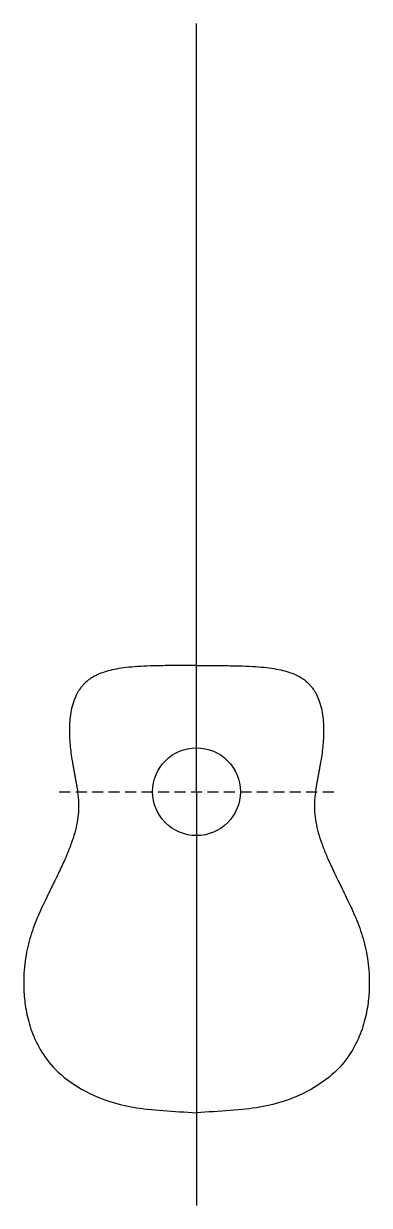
# Model space of a CAD drawing. Header units: inches. Extents: x -7.9 to 7.9, y -18.8 to 35.
import ezdxf

# ---------------------------------------------------------------- set-up
doc = ezdxf.new("R2010")
doc.units = ezdxf.units.IN
doc.linetypes.add('DASHED', pattern=[0.75, 0.5, -0.25])
doc.layers.get('0').update_dxf_attribs({"linetype": 'CONTINUOUS'})

msp = doc.modelspace()

# ---------------------------------------------------------------- linework, layer by layer
for q in [(0, 35), (0, -18.849)]:
    msp.add_line((0, 0), q)
at = {"linetype": 'DASHED'}
msp.add_line((-6.25, 0), (6.25, 0), dxfattribs=at)
msp.add_circle((0, 0), 2)
for points in [[(0, 5.75), (-3.75, 5.75), (-6.25, 5.75), (-6.25, 0), (-3.286, 0), (-8.401, -6.788), (-8.214, -8.125), (-7.3, -14.625), (0, -14.625)], [(0, 5.75), (3.75, 5.75), (6.25, 5.75), (6.25, 0), (3.286, 0), (8.401, -6.788), (8.214, -8.125), (7.3, -14.625), (0, -14.625)]]:
    msp.add_open_spline(points, degree=5)
msp.add_point((0, 0))

doc.saveas('drawing.dxf')
